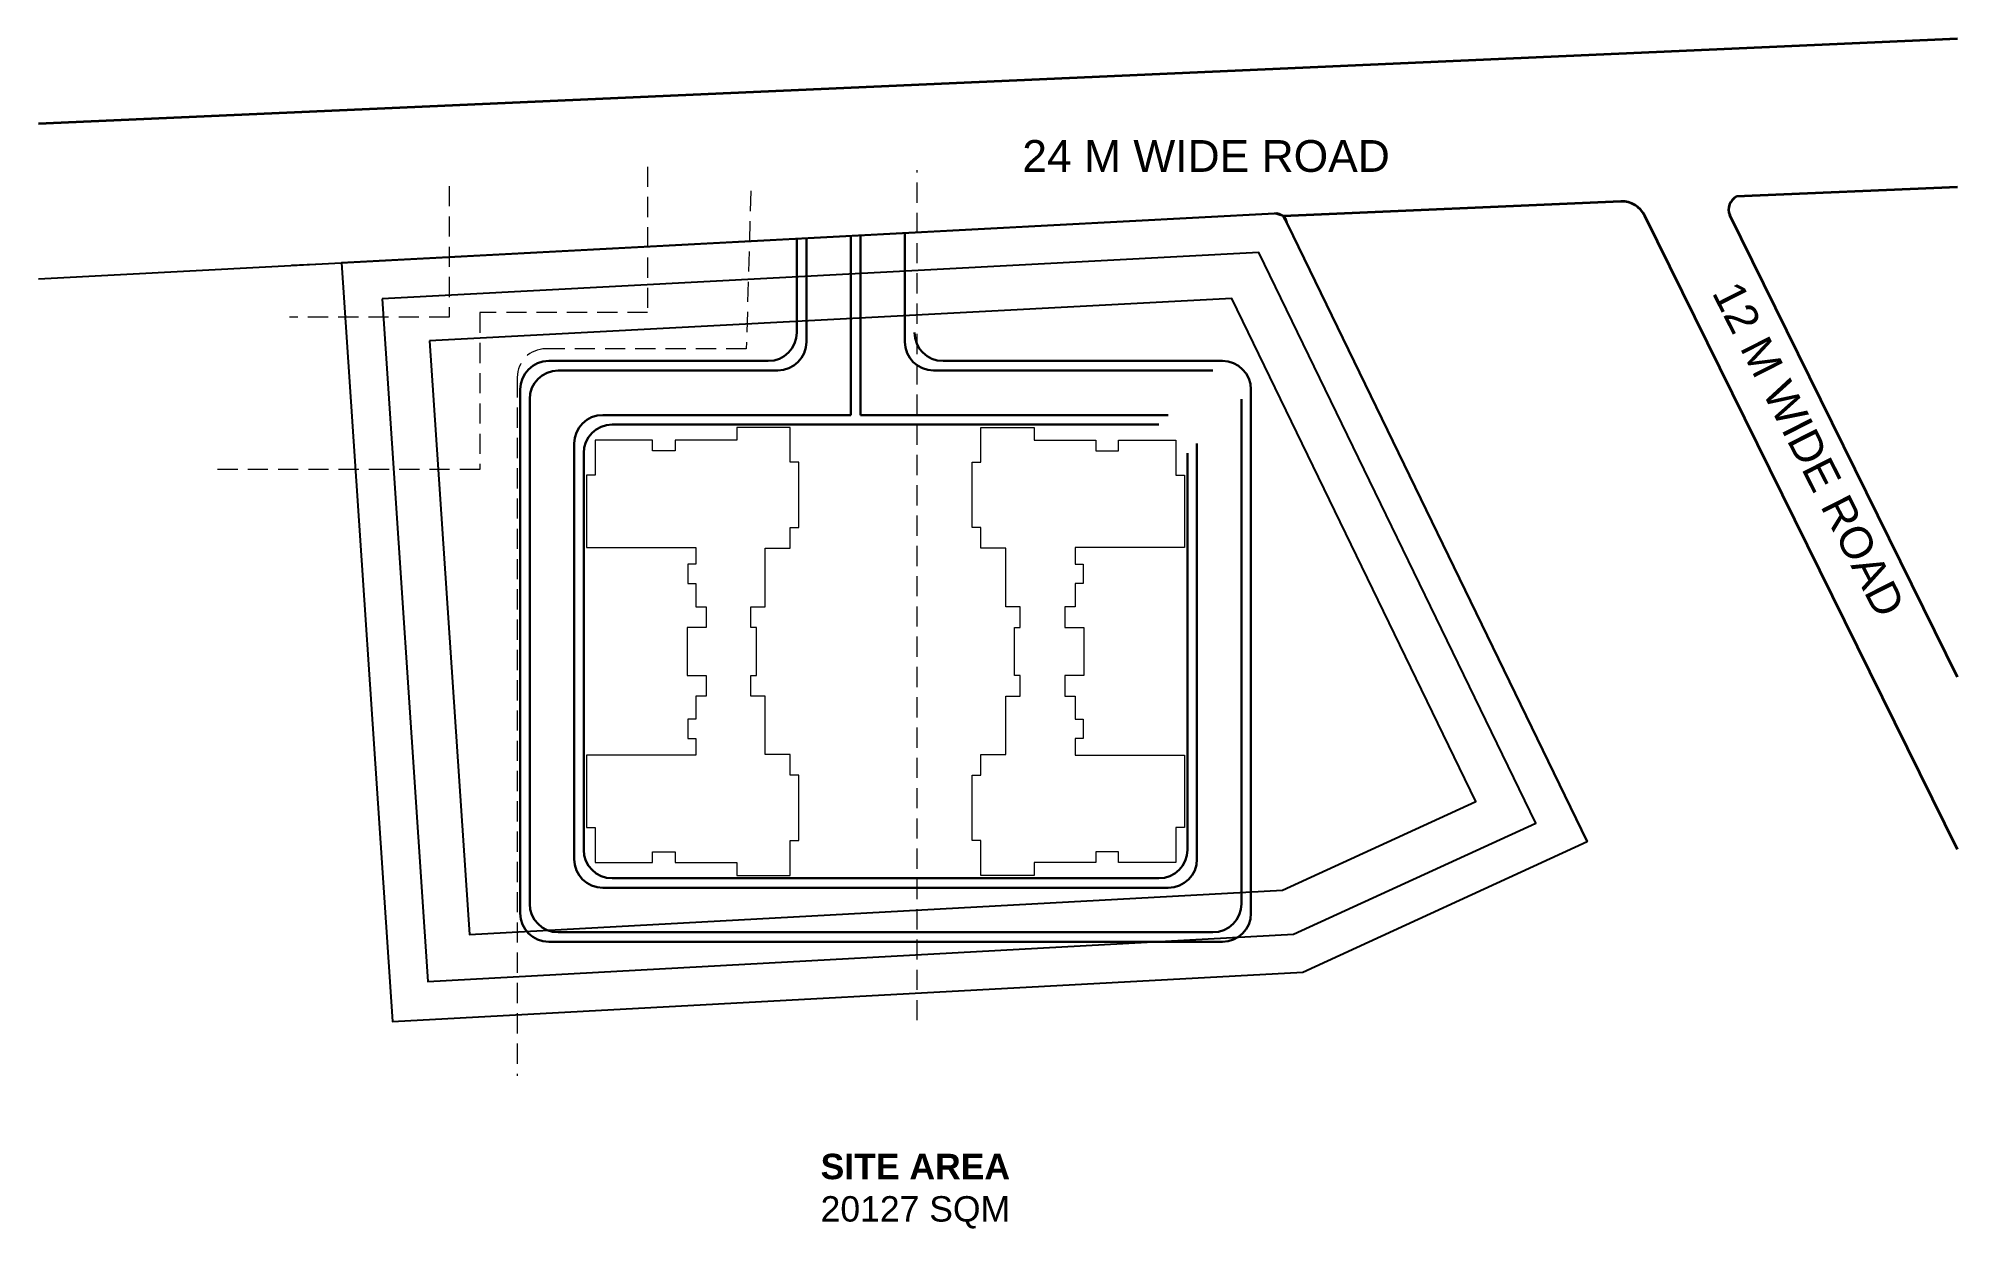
# Model space of a CAD drawing. Header units: inches. Extents: x 29 to 330, y 14 to 201.
import ezdxf

# ---------------------------------------------------------------- set-up
doc = ezdxf.new("R2010")
doc.units = ezdxf.units.IN
doc.header["$MEASUREMENT"] = 0
doc.linetypes.add('HIDDEN2', pattern=[4.7625, 3.175, -1.5875])
doc.layers.add('contours', color=253, linetype='HIDDEN2', lineweight=13, transparency=0.5)
for name, color, linetype, lineweight in [('forms', 251, 'Continuous', 20), ('ROAD', 8, 'Continuous', 30), ('Studio D_Site Boundary', 251, 'Continuous', 35), ('Text', 250, 'Continuous', 9)]:
    doc.layers.add(name, color=color, linetype=linetype, lineweight=lineweight)
doc.styles.get("Standard").update_dxf_attribs({"font": 'arial.ttf'})

msp = doc.modelspace()

# ---------------------------------------------------------------- linework, layer by layer
at = {"layer": 'contours'}
for p, q in [((124.35, 180.98), (124.35, 158.03)), ((166.77, 46.73), (166.77, 180.42)), ((93.13, 177.92), (93.13, 157.29)), ((140.58, 177.17), (139.87, 152.34)), ((93.13, 157.29), (68.03, 157.29)), ((124.35, 158.03), (97.96, 158.03)), ((97.96, 158.03), (97.96, 133.34)), ((139.87, 152.34), (108.33, 152.34)), ((103.83, 147.84), (103.83, 37.96)), ((97.96, 133.34), (55.91, 133.34))]:
    msp.add_line(p, q, dxfattribs=at)
msp.add_arc((108.33, 147.84), 4.5, 90, 180, dxfattribs=at)
at = {"layer": 'forms'}
for points in [[(146.77, 139.97), (138.4, 139.97), (138.4, 137.94), (128.68, 137.94), (128.68, 136.29), (125.11, 136.29), (125.11, 137.94), (116.09, 137.94), (116.09, 132.46), (114.74, 132.46), (114.74, 121.06), (131.94, 121.06), (131.94, 118.46), (130.69, 118.46), (130.69, 115.41), (131.94, 115.41), (131.94, 111.76), (133.57, 111.76), (133.57, 108.5), (130.59, 108.5), (130.59, 100.97), (133.57, 100.97), (133.57, 97.72), (131.94, 97.72), (131.94, 94.07), (130.69, 94.07), (130.69, 91.02), (131.94, 91.02), (131.94, 88.42), (114.74, 88.42), (114.74, 77.02), (116.09, 77.02), (116.09, 71.54), (125.11, 71.54), (125.11, 73.19), (128.68, 73.19), (128.68, 71.54), (138.4, 71.54), (138.4, 69.5), (146.77, 69.5), (146.77, 74.98), (148.12, 74.98), (148.12, 85.27), (146.77, 85.27), (146.77, 88.5), (142.83, 88.5), (142.83, 97.72), (140.58, 97.72), (140.58, 100.97), (141.48, 100.97), (141.48, 108.5), (140.58, 108.5), (140.58, 111.76), (142.83, 111.76), (142.83, 120.98), (146.77, 120.98), (146.77, 124.21), (148.12, 124.21), (148.12, 134.49), (146.77, 134.49), (146.77, 139.97)], [(176.77, 139.97), (185.15, 139.97), (185.15, 137.94), (194.86, 137.94), (194.86, 136.29), (198.43, 136.29), (198.43, 137.94), (207.46, 137.94), (207.46, 132.46), (208.81, 132.46), (208.81, 121.06), (191.61, 121.06), (191.61, 118.46), (192.85, 118.46), (192.85, 115.41), (191.61, 115.41), (191.61, 111.76), (189.98, 111.76), (189.98, 108.5), (192.96, 108.5), (192.96, 100.97), (189.98, 100.97), (189.98, 97.72), (191.6, 97.72), (191.6, 94.07), (192.85, 94.07), (192.85, 91.02), (191.61, 91.02), (191.61, 88.42), (208.81, 88.42), (208.81, 77.02), (207.46, 77.02), (207.46, 71.54), (198.43, 71.54), (198.43, 73.19), (194.86, 73.19), (194.86, 71.54), (185.15, 71.54), (185.15, 69.5), (176.77, 69.5), (176.77, 74.98), (175.42, 74.98), (175.42, 85.27), (176.77, 85.27), (176.77, 88.5), (180.72, 88.5), (180.72, 97.72), (182.97, 97.72), (182.97, 100.97), (182.07, 100.97), (182.07, 108.5), (182.97, 108.5), (182.97, 111.76), (180.72, 111.76), (180.72, 120.98), (176.77, 120.98), (176.77, 124.21), (175.42, 124.21), (175.42, 134.49), (176.77, 134.49), (176.77, 139.97)]]:
    msp.add_lwpolyline(points, dxfattribs=at)
at = {"layer": 'ROAD'}
for p, q in [((147.82, 154.92), (147.82, 169.66)), ((149.32, 153.42), (149.32, 169.74)), ((156.32, 141.92), (156.32, 170.11)), ((157.82, 141.92), (157.82, 170.19)), ((164.82, 153.42), (164.82, 170.56)), ((143.32, 150.42), (108.79, 150.42)), ((144.82, 148.92), (110.29, 148.92)), ((213.26, 148.92), (169.32, 148.92)), ((214.76, 150.42), (170.82, 150.42)), ((104.29, 145.92), (104.29, 63.55)), ((219.26, 145.92), (219.26, 63.55)), ((105.79, 144.42), (105.79, 65.05)), ((156.32, 141.92), (117.29, 141.92)), ((206.26, 141.92), (157.82, 141.92)), ((217.76, 144.42), (217.76, 65.05)), ((204.76, 140.42), (118.79, 140.42)), ((112.79, 137.42), (112.79, 72.05)), ((114.29, 135.92), (114.29, 73.55)), ((209.26, 135.92), (209.26, 73.55)), ((210.76, 137.42), (210.76, 72.05)), ((206.26, 67.55), (117.29, 67.55)), ((204.76, 69.05), (118.79, 69.05)), ((213.26, 60.55), (110.29, 60.55)), ((214.76, 59.05), (108.79, 59.05))]:
    msp.add_line(p, q, dxfattribs=at)
for centre, start, end in [((143.32, 154.92), 270, 0), ((170.82, 154.92), 180, 270), ((144.82, 153.42), 270, 0), ((169.32, 153.42), 180, 270), ((108.79, 145.92), 90, 180), ((110.29, 144.42), 90, 180), ((214.76, 145.92), 0, 90), ((117.29, 137.42), 90, 180), ((118.79, 135.92), 90, 180), ((118.79, 73.55), 180, 270), ((204.76, 73.55), 270, 360), ((117.29, 72.05), 180, 270), ((206.26, 72.05), 270, 0), ((108.79, 63.55), 180, 270), ((110.29, 65.05), 180, 270), ((213.26, 65.05), 270, 0), ((214.76, 63.55), 270, 0)]:
    msp.add_arc(centre, 4.5, start, end, dxfattribs=at)
at = {"layer": 'Studio D_Site Boundary'}
for p, q in [((28.5, 187.75), (330.43, 201.16)), ((277.47, 175.5), (224.32, 173.22)), ((330.43, 177.76), (295.66, 176.27)), ((330.43, 73.6), (281.22, 173.27)), ((330.43, 100.71), (294.58, 173.33))]:
    msp.add_line(p, q, dxfattribs=at)
at = {"layer": 'Studio D_Site Boundary', "lineweight": 25}
for p, q in [((28.5, 163.36), (222.94, 173.63)), ((225.01, 171.96), (272.14, 74.85)), ((68.32, 165.49), (72.06, 165.66))]:
    msp.add_line(p, q, dxfattribs=at)
msp.add_lwpolyline([(76.18, 165.88), (84.2, 46.52), (227.42, 54.31), (272.14, 74.85), (225.01, 171.96), (224.32, 173.22), (222.94, 173.63), (76.18, 165.88)], dxfattribs=at)
for points in [[(82.57, 160.21), (89.79, 52.83), (225.95, 60.24), (264.07, 77.74), (220.5, 167.5)], [(90.03, 153.59), (96.31, 60.2), (224.24, 67.16), (254.65, 81.12), (216.23, 160.26)]]:
    msp.add_lwpolyline(points, close=True, dxfattribs=at)
at = {"layer": 'Studio D_Site Boundary'}
for centre, radius, start, end in [((277.64, 171.5), 4, 26.2765, 92.4485), ((296.76, 174.2), 2.35, 117.8318, 201.7628)]:
    msp.add_arc(centre, radius, start, end, dxfattribs=at)
at = {"layer": 'Studio D_Site Boundary', "lineweight": 25}
msp.add_arc((223.13, 171.76), 1.89, 6.1717, 95.9607, dxfattribs=at)

# ---------------------------------------------------------------- texts
at = {"insert": (151.56, 25.72), "char_height": 4, "attachment_point": 1}
msp.add_mtext_dynamic_manual_height_columns('{\\fArial|b1|i0|c0|p34;SITE AREA\\P}20127 SQM', width=1190.7138, gutter_width=20, heights=[0], dxfattribs=at)
at = {"layer": 'Text', "insert": (183.29, 185.16), "char_height": 5, "attachment_point": 1}
msp.add_mtext('24 M WIDE ROAD ', dxfattribs=at)
at = {"layer": 'Text', "insert": (296.16, 163.44), "char_height": 5, "attachment_point": 1, "rotation": 296.9498}
msp.add_mtext('12 M WIDE ROAD ', dxfattribs=at)

doc.saveas('drawing.dxf')
